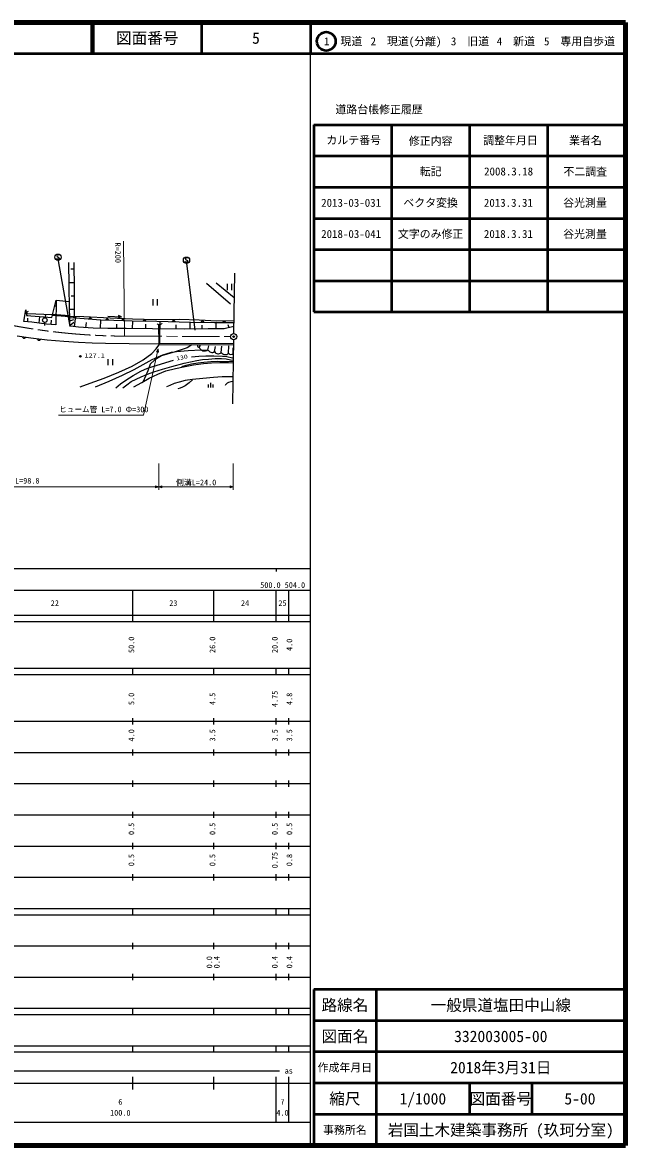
# Model space of a CAD drawing. Units: millimetres, scale not verified. Extents: x 40000 to 680000, y 20000 to 380000.
# Drawn here: x 486619 to 680000, y 20000 to 380000 of the extents above; entities that cross this region are included whole.
import ezdxf
from ezdxf.enums import TextEntityAlignment as Align

# ---------------------------------------------------------------- set-up
doc = ezdxf.new("R2010")
doc.units = ezdxf.units.MM
doc.header["$LTSCALE"] = 1000
doc.header["$PDMODE"] = 32
doc.header["$PDSIZE"] = 500
doc.linetypes.add('CHAIN', pattern=[18.5, 12, -1.5, 3.5, -1.5])
for name, color, linetype, lineweight in [('M-BGD', 7, 'Continuous', 25), ('M-BGD-EXST', 7, 'Continuous', 25), ('M-BMK', 2, 'CHAIN', 13), ('M-BMK-OTRS', 5, 'Continuous', 25), ('M-BMK-SRVR', 3, 'Continuous', 25), ('M-STR-HTXT', 7, 'Continuous', 13), ('M-TTL', 2, 'Continuous', 140), ('M-TTL-BAND', 7, 'Continuous', 25), ('M-TTL-FRAM', 2, 'Continuous', 50), ('M-TTL-LINE', 7, 'Continuous', 50)]:
    doc.layers.add(name, color=color, linetype=linetype, lineweight=lineweight)
doc.layers.add('M-OTRS', color=6, linetype='Continuous')
doc.layers.add('M-TTL-TXT', color=7, linetype='Continuous')
doc.styles.add('ＭＳ ゴシック', font='')
doc.styles.get('ＭＳ ゴシック').set_extended_font_data('MS Gothic')

msp = doc.modelspace()

# ---------------------------------------------------------------- linework, layer by layer
at = {"layer": 'M-BGD'}
for p, q in [((501583, 295651), (501530, 303071)), ((503109, 303071), (503161, 294389)), ((503122, 300901), (502176, 300895)), ((503148, 296559), (501576, 296550)), ((501741, 288232), (501583, 295651)), ((545602, 296403), (553355, 289803)), ((554554, 291740), (548694, 296403)), ((552230, 296178), (552230, 294178)), ((553750, 294178), (553750, 296178)), ((503160, 292245), (502257, 292245)), ((503161, 294389), (503158, 285814)), ((496008, 285443), (497481, 290968)), ((497442, 289008), (497112, 289014)), ((497481, 290968), (497324, 283127)), ((497481, 290968), (501690, 290600)), ((501796, 285285), (501741, 288232)), ((528434, 291311), (528434, 289311)), ((529954, 289311), (529954, 291311)), ((487009, 284127), (487746, 287916)), ((487746, 287916), (487904, 286074)), ((487904, 286074), (493429, 285600)), ((487999, 286672), (488014, 286791)), ((488006, 286489), (487999, 286672)), ((488070, 286270), (488006, 286489)), ((488014, 286791), (488066, 286965)), ((488066, 286965), (488181, 287163)), ((488170, 286106), (488070, 286270)), ((488330, 285935), (488170, 286106)), ((488181, 287163), (488352, 287323)), ((488272, 286758), (496166, 286337)), ((488299, 284022), (488397, 285224)), ((488352, 287323), (488516, 287423)), ((491956, 283601), (492236, 285703)), ((493429, 285600), (496008, 285443)), ((493938, 285337), (494125, 286320)), ((495824, 283206), (495895, 284550)), ((496218, 286179), (501691, 285758)), ((496241, 286478), (501714, 286057)), ((503159, 287958), (501746, 287959)), ((501747, 285864), (506272, 285706)), ((505009, 285074), (501796, 285285)), ((501796, 283338), (501796, 285285)), ((501796, 284311), (503112, 284759)), ((502952, 285329), (502904, 285212)), ((503018, 285425), (502952, 285329)), ((503125, 285518), (503018, 285425)), ((503228, 285572), (503125, 285518)), ((503351, 285604), (503228, 285572)), ((503349, 282469), (503622, 285148)), ((503510, 285593), (503351, 285604)), ((503627, 285546), (503510, 285593)), ((503723, 285479), (503627, 285546)), ((503816, 285373), (503723, 285479)), ((503870, 285269), (503816, 285373)), ((503902, 285147), (503870, 285269)), ((511745, 284601), (505009, 285074)), ((506272, 285706), (514745, 285285)), ((507927, 284989), (507879, 284873)), ((507994, 285085), (507927, 284989)), ((508100, 285178), (507994, 285085)), ((508204, 285231), (508100, 285178)), ((508327, 285262), (508204, 285231)), ((508487, 285251), (508327, 285262)), ((508603, 285203), (508487, 285251)), ((508699, 285136), (508603, 285203)), ((508792, 285029), (508699, 285136)), ((508845, 284925), (508792, 285029)), ((508876, 284802), (508845, 284925)), ((511637, 281917), (511699, 284629)), ((515902, 284443), (511745, 284601)), ((513369, 284659), (513324, 284541)), ((513432, 284757), (513369, 284659)), ((513536, 284853), (513432, 284757)), ((513638, 284909), (513536, 284853)), ((513760, 284944), (513638, 284909)), ((513920, 284938), (513760, 284944)), ((514038, 284894), (513920, 284938)), ((514008, 285864), (518428, 285653)), ((514136, 284830), (514038, 284894)), ((514232, 284726), (514136, 284830)), ((514288, 284624), (514232, 284726)), ((514323, 284503), (514288, 284624)), ((514745, 285285), (521901, 284969)), ((521796, 284232), (515902, 284443)), ((517445, 286020), (517414, 285381)), ((517414, 285381), (518428, 285653)), ((518428, 285653), (517445, 286020)), ((517482, 285958), (517457, 285439)), ((517457, 285439), (518308, 285659)), ((518308, 285659), (517482, 285958)), ((517519, 285897), (517500, 285497)), ((517500, 285497), (518189, 285665)), ((518189, 285665), (517519, 285897)), ((517556, 285835), (517543, 285555)), ((517543, 285555), (518069, 285670)), ((518069, 285670), (517556, 285835)), ((517593, 285773), (517585, 285613)), ((517585, 285613), (517949, 285676)), ((517949, 285676), (517593, 285773)), ((517630, 285711), (517628, 285671)), ((517628, 285671), (517789, 285684)), ((517789, 285684), (517630, 285711)), ((518394, 284474), (518350, 284355)), ((518457, 284572), (518394, 284474)), ((518561, 284668), (518457, 284572)), ((518663, 284724), (518561, 284668)), ((518784, 284760), (518663, 284724)), ((518944, 284754), (518784, 284760)), ((519063, 284710), (518944, 284754)), ((519160, 284647), (519063, 284710)), ((519257, 284543), (519160, 284647)), ((519313, 284441), (519257, 284543)), ((519349, 284320), (519313, 284441)), ((521901, 284969), (529426, 284759)), ((525372, 284405), (525311, 284306)), ((525473, 284504), (525372, 284405)), ((525574, 284562), (525473, 284504)), ((525695, 284601), (525574, 284562)), ((525855, 284599), (525695, 284601)), ((525974, 284557), (525855, 284599)), ((526073, 284496), (525974, 284557)), ((526172, 284394), (526073, 284496)), ((529426, 284759), (536952, 284864)), ((535040, 284417), (534919, 284380)), ((535200, 284413), (535040, 284417)), ((535319, 284370), (535200, 284413)), ((536952, 284864), (543266, 284706)), ((543266, 284706), (548897, 284390)), ((548897, 284390), (554429, 284496)), ((489588, 283917), (487009, 284127)), ((494324, 283285), (489588, 283917)), ((493734, 283853), (493648, 282857)), ((497324, 283127), (494324, 283285)), ((502060, 282601), (501796, 283338)), ((501928, 282969), (503112, 283917)), ((504638, 282338), (502060, 282601)), ((509322, 281970), (504638, 282338)), ((506980, 282154), (507110, 283812)), ((513952, 281864), (509322, 281970)), ((519846, 281864), (513952, 281864)), ((516899, 281864), (516899, 283342)), ((528266, 281812), (519846, 281864)), ((529742, 284127), (521796, 284232)), ((521951, 281851), (521966, 284255)), ((525311, 284306), (525269, 284186)), ((526161, 281825), (526170, 283247)), ((526231, 284294), (526172, 284394)), ((526269, 284173), (526231, 284294)), ((538422, 281706), (528266, 281812)), ((540477, 283864), (529742, 284127)), ((529972, 283277), (529836, 283413)), ((530167, 283148), (529972, 283277)), ((530386, 283081), (530167, 283148)), ((530253, 282965), (530313, 276972)), ((530568, 283072), (530386, 283081)), ((530553, 282968), (530613, 276975)), ((530687, 283085), (530568, 283072)), ((530863, 283134), (530687, 283085)), ((530805, 281785), (530829, 284128)), ((531062, 283247), (530863, 283134)), ((531197, 283383), (531062, 283247)), ((531327, 283578), (531197, 283383)), ((534653, 284127), (534610, 284008)), ((534715, 284225), (534653, 284127)), ((534818, 284323), (534715, 284225)), ((534919, 284380), (534818, 284323)), ((535417, 284308), (535319, 284370)), ((535515, 284206), (535417, 284308)), ((535573, 284104), (535515, 284206)), ((535610, 283983), (535573, 284104)), ((535883, 281733), (535897, 283075)), ((546210, 281759), (538422, 281706)), ((540369, 281720), (540355, 283830)), ((548213, 283706), (540477, 283864)), ((543888, 283914), (543845, 283795)), ((543950, 284013), (543888, 283914)), ((544052, 284111), (543950, 284013)), ((544153, 284169), (544052, 284111)), ((544274, 284207), (544153, 284169)), ((544263, 281746), (544255, 282923)), ((544434, 284203), (544274, 284207)), ((544553, 284161), (544434, 284203)), ((544652, 284099), (544553, 284161)), ((544749, 283997), (544652, 284099)), ((544807, 283896), (544749, 283997)), ((544845, 283775), (544807, 283896)), ((551320, 281759), (546210, 281759)), ((554417, 283757), (548213, 283706)), ((548765, 281759), (548765, 283689)), ((550854, 283848), (550815, 283727)), ((550913, 283948), (550854, 283848)), ((551012, 284049), (550913, 283948)), ((551112, 284110), (551012, 284049)), ((551231, 284151), (551112, 284110)), ((551391, 284152), (551231, 284151)), ((554395, 282494), (551320, 281759)), ((551512, 284113), (551391, 284152)), ((551612, 284054), (551512, 284113)), ((551713, 283955), (551612, 284054)), ((551774, 283855), (551713, 283955)), ((551815, 283736), (551774, 283855)), ((552857, 282126), (552627, 283092)), ((484950, 279533), (489330, 278908)), ((486645, 279291), (486668, 279167)), ((486668, 279167), (486713, 279059)), ((486713, 279059), (486798, 278946)), ((486798, 278946), (486888, 278873)), ((486888, 278873), (487001, 278816)), ((487001, 278816), (487160, 278793)), ((487160, 278793), (487284, 278816)), ((487284, 278816), (487392, 278861)), ((487392, 278861), (487505, 278946)), ((487505, 278946), (487578, 279037)), ((487578, 279037), (487635, 279150)), ((489330, 278908), (494523, 278219)), ((491431, 278629), (491455, 278505)), ((491455, 278505), (491501, 278398)), ((491501, 278398), (491587, 278286)), ((491587, 278286), (491678, 278213)), ((491678, 278213), (491792, 278158)), ((491792, 278158), (491950, 278137)), ((491950, 278137), (492075, 278161)), ((492075, 278161), (492182, 278207)), ((492182, 278207), (492294, 278293)), ((492294, 278293), (492367, 278384)), ((492367, 278384), (492422, 278498)), ((494523, 278219), (499919, 277796)), ((499919, 277796), (504620, 277514)), ((504620, 277514), (508996, 277254)), ((508996, 277254), (513241, 277146)), ((513241, 277146), (520867, 277102)), ((520867, 277102), (530313, 276972)), ((525367, 271903), (528109, 273877)), ((528109, 273877), (529480, 275358)), ((529480, 275358), (530315, 276572)), ((554305, 277102), (530313, 276972)), ((530313, 276972), (530315, 276572)), ((554307, 276702), (530315, 276572)), ((535623, 274371), (531180, 273109)), ((539461, 275742), (535623, 274371)), ((540941, 276630), (539461, 275742)), ((543290, 275874), (543762, 276418)), ((546085, 275111), (546375, 276346)), ((548190, 274494), (548481, 276164)), ((550368, 274240), (550550, 276200)), ((552691, 273986), (552837, 276346)), ((554216, 273877), (554216, 275729)), ((514030, 272112), (514030, 270112)), ((515550, 270112), (515550, 272112)), ((521748, 269874), (525367, 271903)), ((527616, 270422), (526793, 268338)), ((529042, 271848), (527616, 270422)), ((531180, 273109), (529042, 271848)), ((538244, 269630), (541438, 270211)), ((541438, 270211), (544669, 270647)), ((544669, 270647), (547246, 270864)), ((547246, 270864), (549896, 271010)), ((549896, 271010), (552655, 271010)), ((552655, 271010), (554207, 270935)), ((512863, 265980), (517470, 267954)), ((517470, 267954), (521748, 269874)), ((526793, 268338), (525379, 264901)), ((527245, 265964), (530077, 267234)), ((530077, 267234), (532581, 268287)), ((532581, 268287), (535667, 269122)), ((535667, 269122), (538244, 269630)), ((550659, 266436), (547864, 266218)), ((554136, 266435), (550659, 266436)), ((505076, 263183), (508312, 264335)), ((508312, 264335), (512863, 265980)), ((522381, 263205), (524886, 264621)), ((524886, 264621), (527245, 265964)), ((533888, 263604), (532835, 263205)), ((535268, 264222), (533888, 263604)), ((536828, 264693), (535268, 264222)), ((538752, 265202), (536828, 264693)), ((541184, 265528), (538752, 265202)), ((544488, 265855), (541184, 265528)), ((547864, 266218), (544488, 265855)), ((546131, 263908), (546131, 263008)), ((546881, 264508), (546881, 263008)), ((547631, 263908), (547631, 263008))]:
    msp.add_line(p, q, dxfattribs=at)
for points in [[(510076, 263205), (514411, 265012), (518750, 266934), (522446, 268797), (526317, 270866), (528242, 271932), (530141, 272862), (531625, 273464), (533028, 273929), (534386, 274280), (535961, 274563), (539769, 274846), (543889, 275044), (545940, 275003)], [(516537, 262915), (518088, 264182), (519734, 265391), (522118, 266859), (524555, 268241), (525727, 268776), (527042, 269259), (535012, 271704)], [(518788, 262915), (520057, 263892), (521511, 264864), (523099, 265712), (524635, 266416), (526669, 267255), (528791, 268021), (531512, 268902), (534516, 269761), (538451, 270750), (542575, 271671), (544306, 271917), (546297, 272091), (548428, 272239), (550495, 272271), (551888, 272129), (553317, 271874), (554143, 271699)], [(537736, 269703), (539115, 270138), (540863, 270571), (542804, 270914), (544777, 271161), (546970, 271341), (549173, 271415), (554034, 271300)], [(540839, 272797), (543124, 273018), (545378, 273135), (547977, 273156), (550752, 273065), (552172, 272874), (553939, 272518), (554034, 272498)], [(541184, 265456), (540125, 264527), (538803, 263531), (537927, 263042), (537185, 262738), (536465, 262515)], [(553998, 264911), (553403, 264832), (552710, 264588), (552292, 264330), (551692, 263802), (551566, 263677)]]:
    msp.add_lwpolyline(points, dxfattribs=at)
for centre, radius in [((493798, 284601), 750), ((505186, 273005), 250), ((505186, 273005), 150), ((505186, 273005), 50)]:
    msp.add_circle(centre, radius, dxfattribs=at)
for centre, radius, start, end in [((543253, 276355), 482, 168.05582, 274.31603), ((544973, 276541), 1811, 201.61478, 307.87498), ((547369, 275592), 1371, 200.53386, 306.79405), ((549374, 275184), 1370, 210.21547, 316.47568), ((551625, 274984), 1461, 210.62799, 316.88818), ((553494, 274503), 955, 212.78429, 319.04448)]:
    msp.add_arc(centre, radius, start, end, dxfattribs=at)
at = {"layer": 'M-BGD-EXST'}
for p, q in [((497626, 304198), (497546, 304318)), ((497866, 304078), (497626, 304198)), ((497706, 305398), (497666, 305158)), ((497666, 305158), (497746, 304958)), ((497946, 305518), (497706, 305398)), ((497746, 304958), (498306, 304638)), ((498146, 304078), (497866, 304078)), ((498106, 305518), (497946, 305518)), ((498026, 303636), (501826, 282561)), ((498266, 305478), (498106, 305518)), ((498346, 304198), (498146, 304078)), ((498346, 305398), (498266, 305478)), ((498306, 304638), (498386, 304438)), ((498386, 304438), (498346, 304198)), ((538824, 303248), (538744, 303368)), ((539064, 303128), (538824, 303248)), ((538904, 304448), (538864, 304208)), ((538864, 304208), (538944, 304008)), ((539144, 304568), (538904, 304448)), ((538944, 304008), (539504, 303688)), ((539344, 303128), (539064, 303128)), ((539304, 304568), (539144, 304568)), ((539224, 302858), (541902, 281352)), ((539464, 304528), (539304, 304568)), ((539544, 303248), (539344, 303128)), ((539544, 304448), (539464, 304528)), ((539504, 303688), (539584, 303488)), ((539584, 303488), (539544, 303248))]:
    msp.add_line(p, q, dxfattribs=at)
for centre in [(498026, 304758), (539224, 303808)]:
    msp.add_circle(centre, 1000, dxfattribs=at)
at = {"layer": 'M-BMK'}
msp.add_line((519304, 279455), (553340, 279298), dxfattribs=at)
msp.add_arc((520231, 479453), 200000, 257.88475, 269.73463, dxfattribs=at)
at = {"layer": 'M-BMK-OTRS'}
for p, q in [((554357, 280293), (554689, 299603)), ((554324, 278293), (553998, 257700))]:
    msp.add_line(p, q, dxfattribs=at)
at = {"layer": 'M-BMK-SRVR'}
for radius in [1000, 40]:
    msp.add_circle((554340, 279293), radius, dxfattribs=at)
at = {"layer": 'M-OTRS'}
msp.add_point((554340, 279293), dxfattribs=at)
at = {"layer": 'M-STR-HTXT'}
for p, q in [((518997, 309905), (519304, 279455)), ((530135, 275330), (525431, 254162)), ((529645, 274414), (530135, 275330)), ((530191, 274293), (529645, 274414)), ((529731, 274436), (530074, 275056)), ((530122, 274349), (529731, 274436)), ((529818, 274458), (530039, 274900)), ((530052, 274406), (529818, 274458)), ((529905, 274479), (529987, 274666)), ((529983, 274462), (529905, 274479)), ((529987, 274666), (529983, 274462)), ((530039, 274900), (530052, 274406)), ((530074, 275056), (530122, 274349)), ((530135, 275330), (530191, 274293)), ((525431, 254162), (498210, 254162)), ((530315, 230143), (530315, 238649)), ((554216, 230143), (554216, 238649)), ((433071, 231143), (530315, 231143)), ((529315, 230863), (529315, 231423)), ((529315, 231423), (530315, 231143)), ((530315, 231143), (529315, 230863)), ((529355, 230943), (529355, 231343)), ((529355, 231343), (530035, 231143)), ((530035, 231143), (529355, 230943)), ((529395, 231023), (529395, 231263)), ((529395, 231263), (529875, 231143)), ((529875, 231143), (529395, 231023)), ((529435, 231103), (529435, 231183)), ((529435, 231183), (529635, 231143)), ((529635, 231143), (529435, 231103)), ((530315, 231143), (531315, 231423)), ((531315, 230863), (530315, 231143)), ((530315, 231143), (554216, 231143)), ((530595, 231143), (531275, 231343)), ((531275, 230943), (530595, 231143)), ((530755, 231143), (531235, 231263)), ((531235, 231023), (530755, 231143)), ((530995, 231143), (531195, 231183)), ((531195, 231103), (530995, 231143)), ((531195, 231183), (531195, 231103)), ((531235, 231263), (531235, 231023)), ((531275, 231343), (531275, 230943)), ((531315, 231423), (531315, 230863)), ((553216, 230863), (553216, 231423)), ((553216, 231423), (554216, 231143)), ((554216, 231143), (553216, 230863)), ((553256, 230943), (553256, 231343)), ((553256, 231343), (553936, 231143)), ((553936, 231143), (553256, 230943)), ((553296, 231023), (553296, 231263)), ((553296, 231263), (553776, 231143)), ((553776, 231143), (553296, 231023)), ((553336, 231103), (553336, 231183)), ((553336, 231183), (553536, 231143)), ((553536, 231143), (553336, 231103))]:
    msp.add_line(p, q, dxfattribs=at)
at = {"layer": 'M-TTL'}
for p, q in [((680000, 380000), (40000, 380000)), ((680000, 20000), (680000, 380000)), ((40000, 20000), (680000, 20000))]:
    msp.add_line(p, q, dxfattribs=at)
at = {"layer": 'M-TTL-BAND'}
for p, q in [((579000, 20000), (579000, 370000)), ((40000, 205000), (579000, 205000)), ((568000, 205000), (568000, 204000)), ((68000, 198000), (579000, 198000)), ((522000, 188000), (522000, 198000)), ((548000, 188000), (548000, 198000)), ((568000, 188000), (568000, 198000)), ((572000, 188000), (572000, 198000)), ((40000, 190000), (579000, 190000)), ((40000, 188000), (579000, 188000)), ((40000, 173000), (579000, 173000)), ((522000, 171000), (522000, 173000)), ((548000, 171000), (548000, 173000)), ((568000, 171000), (568000, 173000)), ((572000, 171000), (572000, 173000)), ((40000, 171000), (579000, 171000)), ((40000, 156000), (579000, 156000)), ((522000, 155000), (522000, 157000)), ((548000, 155000), (548000, 157000)), ((568000, 155000), (568000, 157000)), ((572000, 155000), (572000, 157000)), ((46000, 146000), (579000, 146000)), ((522000, 145000), (522000, 147000)), ((548000, 145000), (548000, 147000)), ((568000, 145000), (568000, 147000)), ((572000, 145000), (572000, 147000)), ((522000, 135000), (522000, 137000)), ((548000, 135000), (548000, 137000)), ((568000, 135000), (568000, 137000)), ((572000, 135000), (572000, 137000)), ((52000, 136000), (579000, 136000)), ((46000, 126000), (579000, 126000)), ((522000, 125000), (522000, 127000)), ((548000, 125000), (548000, 127000)), ((568000, 125000), (568000, 127000)), ((572000, 125000), (572000, 127000)), ((52000, 116000), (579000, 116000)), ((522000, 115000), (522000, 117000)), ((548000, 115000), (548000, 117000)), ((568000, 115000), (568000, 117000)), ((572000, 115000), (572000, 117000)), ((46000, 106000), (579000, 106000)), ((522000, 105000), (522000, 107000)), ((548000, 105000), (548000, 107000)), ((568000, 105000), (568000, 107000)), ((572000, 105000), (572000, 107000)), ((40000, 96000), (579000, 96000)), ((40000, 94000), (579000, 94000)), ((522000, 94000), (522000, 96000)), ((548000, 94000), (548000, 96000)), ((568000, 94000), (568000, 96000)), ((572000, 94000), (572000, 96000)), ((49000, 84000), (579000, 84000)), ((522000, 83000), (522000, 85000)), ((548000, 83000), (548000, 85000)), ((568000, 83000), (568000, 85000)), ((572000, 83000), (572000, 85000)), ((40000, 74000), (579000, 74000)), ((522000, 73000), (522000, 75000)), ((548000, 73000), (548000, 75000)), ((568000, 73000), (568000, 75000)), ((572000, 73000), (572000, 75000)), ((40000, 64000), (579000, 64000)), ((40000, 62000), (579000, 62000)), ((522000, 62000), (522000, 64000)), ((548000, 62000), (548000, 64000)), ((568000, 62000), (568000, 64000)), ((572000, 62000), (572000, 64000)), ((40000, 52000), (579000, 52000)), ((522000, 50000), (522000, 52000)), ((548000, 50000), (548000, 52000)), ((568000, 50000), (568000, 52000)), ((572000, 50000), (572000, 52000)), ((40000, 50000), (579000, 50000)), ((224500, 44000), (569000, 44000)), ((40000, 40000), (579000, 40000)), ((522000, 38000), (522000, 42000)), ((548000, 38000), (548000, 42000)), ((568000, 27500), (568000, 42000)), ((572000, 27500), (572000, 42000)), ((68000, 27500), (579000, 27500))]:
    msp.add_line(p, q, dxfattribs=at)
at = {"layer": 'M-TTL-FRAM'}
for p, q in [((580000, 347197), (580000, 287197)), ((580000, 347197), (680000, 347197)), ((580000, 287197), (680000, 287197)), ((680000, 70000), (580000, 70000)), ((580000, 70000), (580000, 20000))]:
    msp.add_line(p, q, dxfattribs=at)
at = {"layer": 'M-TTL-LINE'}
for p, q in [((508747, 380000), (508747, 370000)), ((509247, 380000), (509247, 370000)), ((543997, 380000), (543997, 370000)), ((579000, 380000), (579000, 370000)), ((40000, 370000), (680000, 370000)), ((605000, 347197), (605000, 287197)), ((630000, 347197), (630000, 287197)), ((655000, 347197), (655000, 287197)), ((580000, 337197), (680000, 337197)), ((580000, 327197), (680000, 327197)), ((580000, 317197), (680000, 317197)), ((580000, 307197), (680000, 307197)), ((580000, 297197), (680000, 297197)), ((600000, 70000), (600000, 20000)), ((680000, 60000), (580000, 60000)), ((680000, 50000), (580000, 50000)), ((680000, 40000), (580000, 40000)), ((630000, 40000), (630000, 30000)), ((650000, 40000), (650000, 30000)), ((680000, 30000), (580000, 30000))]:
    msp.add_line(p, q, dxfattribs=at)
msp.add_circle((584031, 373958), 3000, dxfattribs=at)

# ---------------------------------------------------------------- texts
at = {"layer": 'M-BGD', "style": 'ＭＳ ゴシック', "width": 1.45}
msp.add_text('127.1', height=1320, dxfattribs=at).set_placement((506538, 272194), align=Align.BOTTOM_LEFT)
at = {"layer": 'M-BGD', "style": 'ＭＳ ゴシック', "width": 1.4}
msp.add_text('130', height=1320, rotation=10.5, dxfattribs=at).set_placement((536082, 271247), align=Align.BOTTOM_LEFT)
at = {"layer": 'M-STR-HTXT', "style": 'ＭＳ ゴシック', "width": 1.05}
msp.add_text('R=200', height=1833, rotation=270.8, dxfattribs=at).set_placement((515732, 309422), align=Align.BOTTOM_LEFT)
at = {"layer": 'M-STR-HTXT', "style": 'ＭＳ ゴシック', "width": 0.95}
msp.add_text('ヒューム管 L=7.0 Φ=300', height=1833, dxfattribs=at).set_placement((498403, 254513), align=Align.BOTTOM_LEFT)
at = {"layer": 'M-STR-HTXT', "style": 'ＭＳ ゴシック'}
for s, p in [('擁壁 L=98.8', (477797, 231643)), ('側溝L=24.0', (535784, 231093))]:
    msp.add_text(s, height=1833, dxfattribs=at).set_placement(p, align=Align.BOTTOM_LEFT)
at = {"layer": 'M-TTL-BAND', "style": 'ＭＳ ゴシック'}
for s, p in [('2013-03-031', (592007, 322197)), ('ベクタ変換', (617500, 322197)), ('2013.3.31', (642436, 322197)), ('谷光測量', (667013, 322197))]:
    msp.add_text(s, height=2566, dxfattribs=at).set_placement(p, align=Align.MIDDLE_CENTER)
for s, p in [('500.0', (566139, 198195)), ('504.0', (573985, 198195)), ('22', (497000, 192405)), ('23', (535000, 192405)), ('24', (558000, 192405)), ('25', (570000, 192405)), ('as', (572000, 42500)), ('6', (518000, 32523)), ('7', (570000, 32523)), ('100.0', (518000, 29033)), ('4.0', (570000, 29033))]:
    msp.add_text(s, height=1833, dxfattribs=at).set_placement(p, align=Align.BOTTOM_CENTER)
for s, p in [('50.0', (523000, 180500)), ('26.0', (549000, 180500)), ('20.0', (569000, 180500)), ('4.0', (573666, 180500)), ('5.0', (523000, 163174)), ('4.5', (549000, 163174)), ('4.75', (569000, 163174)), ('4.8', (573666, 163174)), ('4.0', (523000, 151500)), ('3.5', (549000, 151500)), ('3.5', (569000, 151500)), ('3.5', (573666, 151500)), ('0.5', (523000, 121500)), ('0.5', (549000, 121500)), ('0.5', (569000, 121500)), ('0.5', (573666, 121500)), ('0.5', (523000, 111500)), ('0.5', (549000, 111500)), ('0.75', (569000, 111500)), ('0.8', (573666, 111500)), ('0.0', (548000, 78764)), ('0.4', (550370, 78764)), ('0.4', (569000, 78764)), ('0.4', (573666, 78764))]:
    msp.add_text(s, height=1833, rotation=90, dxfattribs=at).set_placement(p, align=Align.BOTTOM_CENTER)
at = {"layer": 'M-TTL-TXT', "style": 'ＭＳ ゴシック'}
for s, height, p in [('図面番号', 3666, (526622, 375000)), ('5', 3666, (561497, 375000)), ('1\u3000現道', 2566, (589448, 373958)), ('2\u3000現道(分離)', 2566, (609619, 373958)), ('3\u3000旧道', 2566, (630121, 373958)), ('4\u3000新道', 2566, (644824, 373958)), ('5\u3000専用自歩道', 2566, (665228, 373958)), ('道路台帳修正履歴', 2566, (600968, 352113)), ('カルテ番号', 2566, (592839, 342277)), ('修正内容', 2566, (617509, 342023)), ('調整年月日', 2566, (643089, 342197)), ('業者名', 2566, (667134, 342197)), ('転記', 2566, (617500, 332245)), ('2008.3.18', 2566, (642500, 332245)), ('不二調査', 2566, (667077, 332189)), ('2018-03-041', 2566, (592007, 312197)), ('文字のみ修正', 2566, (617500, 312197)), ('2018.3.31', 2566, (642436, 312197)), ('谷光測量', 2566, (667013, 312197)), ('路線名', 3666, (590000, 65000)), ('路線名', 3666, (590000, 65000)), ('一般県道塩田中山線', 3666, (640000, 65000)), ('図面名', 3666, (590000, 55000)), ('図面名', 3666, (590000, 55000)), ('332003005-00', 3666, (640000, 55000)), ('2018年3月31日', 3666, (640000, 45000)), ('作成年月日', 2566, (590000, 45000)), ('作成年月日', 2566, (590000, 45000)), ('縮尺', 3666, (590000, 35000)), ('縮尺', 3666, (590000, 35000)), ('1/1000', 3666, (615000, 35000)), ('図面番号', 3666, (640000, 35000)), ('図面番号', 3666, (640000, 35000)), (' 5-00', 3666, (664125, 35000)), ('事務所名', 2566, (590000, 25000)), ('事務所名', 2566, (590000, 25000)), ('岩国土木建築事務所 (玖珂分室)', 3666, (640000, 25000))]:
    msp.add_text(s, height=height, dxfattribs=at).set_placement(p, align=Align.MIDDLE_CENTER)

doc.saveas('drawing.dxf')
